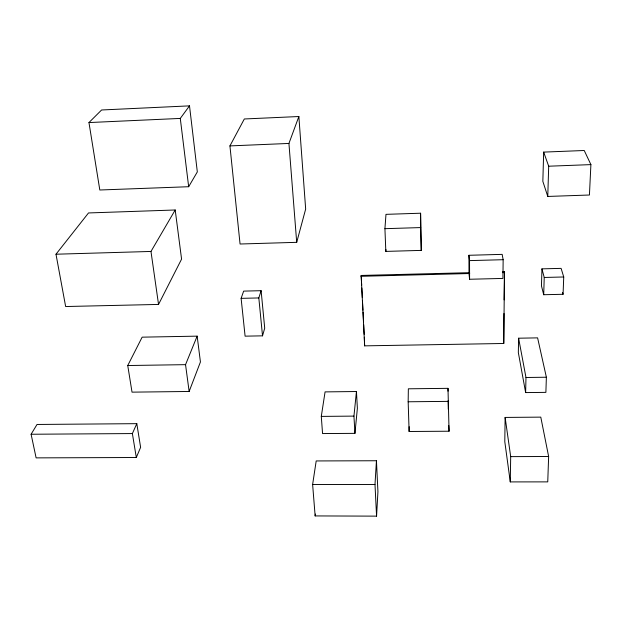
<?xml version="1.0" encoding="UTF-8"?>
<svg xmlns="http://www.w3.org/2000/svg" width="622" height="622" viewBox="0 0 622 622"><rect width="100%" height="100%" fill="white"/><g stroke="black" fill="none" stroke-linecap="round" stroke-linejoin="round"><path stroke-width="0.93" d="M409.12 431.489L408.164 401.781L408.351 388.804L447.988 388.338L449.061 431.217L409.12 431.489L409.175 426.7M503.151 259.708L502.926 278.431L469.594 279.255L468.996 273.758L468.934 255.284L502.156 254.367L503.151 259.708L469.54 260.61L468.934 255.284M503.968 313.472L503.758 343.484L364.64 345.855L361.172 275.453L469.626 272.685M504.131 299.897L504.481 271.798L502.545 271.845M503.758 343.484L504.481 271.798M505.126 417.424L504.792 441.667L510.273 481.91L547.749 481.879L548.635 456.494L540.782 417.129L505.126 417.424L510.693 456.634L510.273 481.91M518.608 338.205L518.336 352.55L525.637 392.591L545.883 392.365L546.373 377.227L537.602 337.87L518.608 338.205L525.979 377.492L525.637 392.591M543.667 152.102L542.843 181.367L547.772 196.443L589.431 195.013L590.9 164.612L584.237 150.501L543.667 152.102L548.69 166.206L547.772 196.443M541.949 268.86L541.459 285.887L543.706 294.727L563.066 294.284L563.734 276.977L561.106 268.37L541.949 268.86L544.227 277.459L543.706 294.727M376.567 516.136L377.935 491.691L376.442 460.747L316.194 460.941L312.625 484.499L315.144 515.926L376.567 516.136L374.996 484.468L376.442 460.747M385.827 251.397L384.925 228.678L385.982 214.349L420.589 213.214L421.265 250.394L385.827 251.397L385.951 249.531M364.64 345.855L364.329 337.21M354.944 433.355L357.378 408.281L356.445 391.526L325.073 391.891L321.294 416.398L322.554 433.565L354.944 433.355L353.941 416.11L356.445 391.526M315.144 515.926L315.408 514.06M296.702 242.331L305.666 209.07L298.863 116.524L244.329 118.973L229.93 145.906L240.061 244.011L296.702 242.331L288.935 143.441L298.863 116.524M262.523 335.841L264.715 328.167L261.116 290.692L243.653 291.112L241.118 298.35L245.099 336.16L262.523 335.841L258.83 297.946L261.116 290.692M189.142 391.471L200.432 361.965L197.151 336.144L142.15 337.163L127.743 365.526L132.027 392.148L189.142 391.471L185.543 364.655L197.151 336.144M136.304 457.504L140.619 447.342L136.801 423.66L37.025 424.461L31.1 434.249L36.115 457.878L136.304 457.504L132.377 433.565L136.801 423.66M158.54 304.43L181.577 259.117L175.202 209.987L88.518 212.949L55.988 254.219L65.644 306.529L158.54 304.43L150.975 251.451L175.202 209.987M188.668 186.717L197.322 171.913L189.508 105.864L101.604 109.985L88.962 122.557L99.808 189.998L188.668 186.717L180.287 118.421L189.508 105.864M88.962 122.557L180.287 118.421M229.93 145.906L288.935 143.441M548.69 166.206L590.9 164.612M384.925 228.678L420.713 227.574L420.589 213.214M55.988 254.219L150.975 251.451M361.079 276.292L469.719 273.524M502.693 272.685L504.636 272.638M544.227 277.459L563.734 276.977M241.118 298.35L258.83 297.946M127.743 365.526L185.543 364.655M525.979 377.492L546.373 377.227M408.164 401.781L448.672 401.361M321.294 416.398L353.941 416.11M31.1 434.249L132.377 433.565M510.693 456.634L548.635 456.494M312.625 484.499L374.996 484.468M562.552 292.519L563.066 294.284M448.773 425.44L449.061 431.217M361.172 275.453L361.67 285.101M361.817 287.994L362.307 297.65M362.455 300.543L362.953 310.191M363.046 312.12L363.543 321.768M363.691 324.668L364.181 334.317M420.713 227.574L421.265 250.394M447.988 388.338L448.027 391.184M448.151 400.669L448.268 409.206M469.54 260.61L469.594 279.255"/></g></svg>
